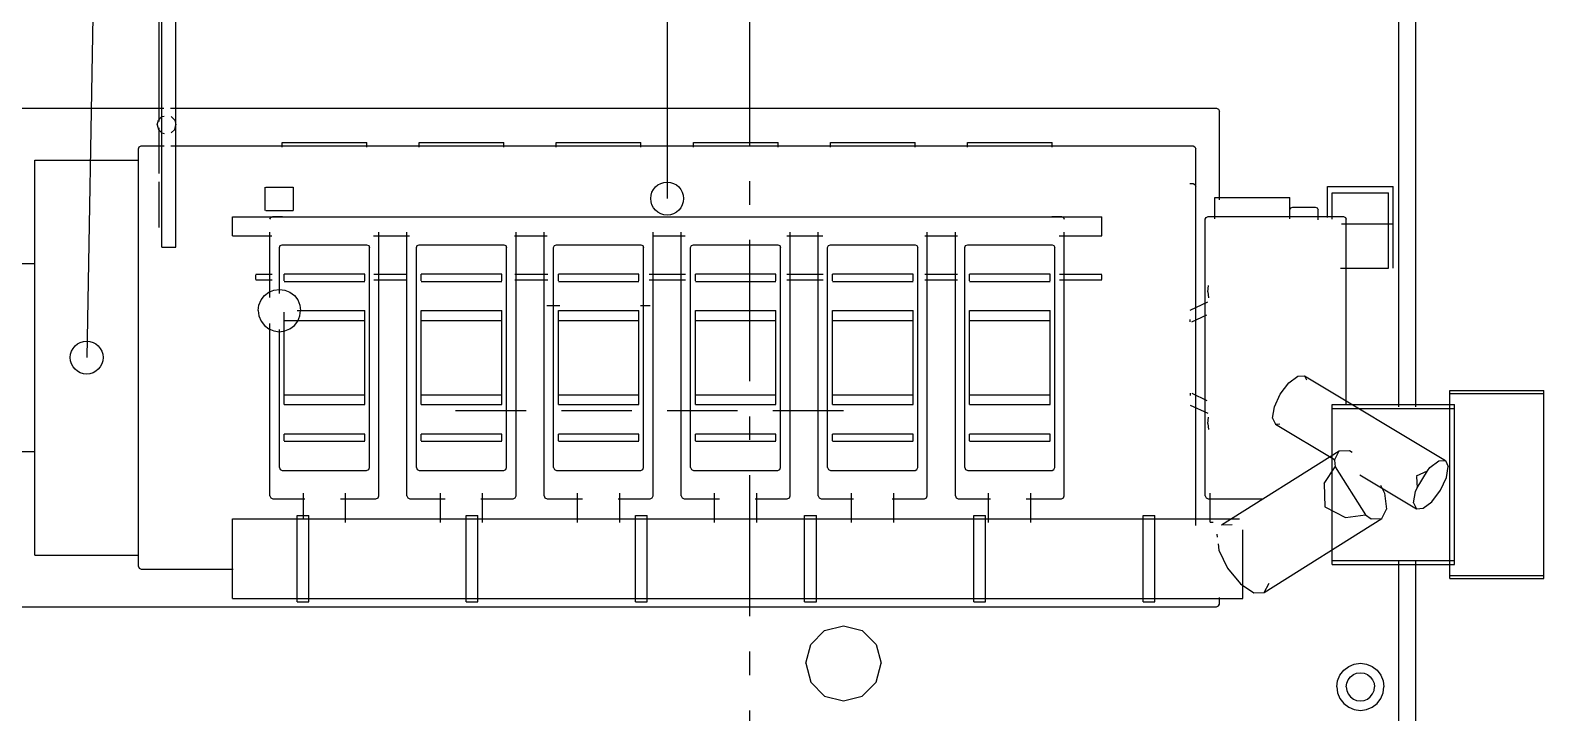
# Model space of a CAD drawing. Extents: x 5 to 836, y 5 to 589.
# Drawn here: x 222.4 to 286.8, y 423.9 to 452.9 of the extents above; entities that cross this region are included whole.
import ezdxf

# ---------------------------------------------------------------- set-up
doc = ezdxf.new("R2010")
doc.units = 0
doc.linetypes.add('CENTER', pattern=[10, 6, -1.5, 1, -1.5])
doc.linetypes.add('DASHED', pattern=[4.5, 3, -1.5])
for name, color, linetype in [('CENTRE', 4, 'CENTER'), ('CHECK', 40, 'CONTINUOUS'), ('CUT', 7, 'CONTINUOUS'), ('DETAIL', 8, 'CONTINUOUS'), ('MARKING', 4, 'DASHED'), ('MARKUP', 1, 'CONTINUOUS'), ('OUTLINE', 7, 'CONTINUOUS')]:
    doc.layers.add(name, color=color, linetype=linetype)

msp = doc.modelspace()

# ---------------------------------------------------------------- linework, layer by layer
at = {"layer": 'CENTRE'}
msp.add_line((253, 564), (253, 377), dxfattribs=at)
at = {"layer": 'CHECK'}
msp.add_line((249.5, 569.8), (249.5, 445.76), dxfattribs=at)
msp.add_circle((249.5, 445.76), 0.7, dxfattribs=at)
at = {"layer": 'CUT'}
for p, q in [((232.55, 441.78), (232.77, 441.87)), ((232.77, 441.87), (233, 441.9)), ((233, 441.9), (233.23, 441.87)), ((233.23, 441.87), (233.45, 441.78)), ((232.1, 441), (232.13, 441.23)), ((232.13, 441.23), (232.22, 441.45)), ((232.22, 441.45), (232.36, 441.64)), ((232.36, 441.64), (232.55, 441.78)), ((233.45, 441.78), (233.64, 441.64)), ((233.64, 441.64), (233.78, 441.45)), ((233.78, 441.45), (233.87, 441.23)), ((233.87, 441.23), (233.9, 441)), ((232.1, 441), (232.13, 440.77)), ((232.13, 440.77), (232.22, 440.55)), ((232.22, 440.55), (232.36, 440.36)), ((233.2, 437.42), (233.2, 440.58)), ((233.2, 440.58), (236.63, 440.58)), ((233.64, 440.36), (233.78, 440.55)), ((233.78, 440.55), (233.87, 440.77)), ((233.87, 440.77), (233.9, 441)), ((236.63, 437.42), (236.63, 440.58)), ((239.03, 437.42), (239.03, 440.58)), ((239.03, 440.58), (242.47, 440.58)), ((242.47, 437.42), (242.47, 440.58)), ((244.87, 437.42), (244.87, 440.58)), ((244.87, 440.58), (248.3, 440.58)), ((248.3, 437.42), (248.3, 440.58)), ((250.7, 437.42), (250.7, 440.58)), ((250.7, 440.58), (254.13, 440.58)), ((254.13, 437.42), (254.13, 440.58)), ((256.53, 437.42), (256.53, 440.58)), ((256.53, 440.58), (259.97, 440.58)), ((259.97, 437.42), (259.97, 440.58)), ((262.37, 437.42), (262.37, 440.58)), ((262.37, 440.58), (265.8, 440.58)), ((265.8, 437.42), (265.8, 440.58)), ((232.36, 440.36), (232.55, 440.22)), ((232.55, 440.22), (232.77, 440.13)), ((232.77, 440.13), (233, 440.1)), ((233, 440.1), (233.23, 440.13)), ((233.23, 440.13), (233.45, 440.22)), ((233.45, 440.22), (233.64, 440.36)), ((233.2, 437.42), (236.63, 437.42)), ((239.03, 437.42), (242.47, 437.42)), ((244.87, 437.42), (248.3, 437.42)), ((250.7, 437.42), (254.13, 437.42)), ((256.53, 437.42), (259.97, 437.42)), ((262.37, 437.42), (265.8, 437.42)), ((282.8, 437.47), (286.8, 437.47)), ((282.8, 429.74), (282.8, 437.43)), ((286.8, 429.73), (286.8, 437.47)), ((277.8, 436.83), (283, 436.83)), ((277.8, 430.39), (277.8, 436.81)), ((283, 430.37), (283, 436.83)), ((277.46, 433.64), (277.93, 434.35)), ((277.93, 434.35), (279.21, 432.31)), ((281.39, 433.97), (281.85, 434.18)), ((281.42, 433.46), (281.85, 434.18)), ((277.46, 433.64), (277.49, 432.65)), ((281.39, 433.94), (281.42, 433.46)), ((277.49, 432.65), (278.37, 432.2)), ((278.37, 432.2), (279.21, 432.31)), ((277.8, 430.37), (283, 430.37)), ((282.8, 429.73), (286.8, 429.73))]:
    msp.add_line(p, q, dxfattribs=at)
at = {"layer": 'DETAIL'}
for p, q in [((228, 443.7), (228, 454.1)), ((228.6, 443.7), (228.6, 454.1)), ((227.8, 448.9), (227.85, 449.1)), ((227.8, 448.9), (227.85, 448.7)), ((227.85, 449.1), (228, 449.25)), ((228, 449.25), (228.1, 449.27)), ((228.4, 449.25), (228.55, 449.1)), ((228.55, 449.1), (228.6, 448.9)), ((228.55, 448.7), (228.6, 448.9)), ((227.85, 448.7), (228, 448.55)), ((228, 448.55), (228.1, 448.53)), ((228.4, 448.55), (228.55, 448.7)), ((233.12, 448.15), (236.72, 448.15)), ((238.95, 448.15), (242.55, 448.15)), ((244.78, 448.15), (248.38, 448.15)), ((250.62, 448.15), (254.22, 448.15)), ((256.45, 448.15), (260.05, 448.15)), ((262.28, 448.15), (265.88, 448.15)), ((222.6, 430.6), (222.6, 447.4)), ((227, 430.6), (227, 447.4)), ((232.42, 446.25), (233.58, 446.25)), ((272.8, 444.9), (272.8, 445.8)), ((276, 444.9), (276, 445.8)), ((277.6, 446.28), (280.4, 446.28)), ((277.8, 446), (280.2, 446)), ((232.42, 445.25), (233.58, 445.25)), ((231, 444.18), (231, 444.98)), ((268, 444.18), (268, 444.98)), ((278.2, 444.68), (280.4, 444.68)), ((228, 443.7), (228.6, 443.7)), ((232, 442.32), (232, 442.52)), ((233.2, 442.26), (233.2, 442.54)), ((236.63, 442.26), (236.63, 442.54)), ((239.03, 442.26), (239.03, 442.54)), ((242.47, 442.26), (242.47, 442.54)), ((244.87, 442.26), (244.87, 442.54)), ((248.3, 442.26), (248.3, 442.54)), ((250.7, 442.26), (250.7, 442.54)), ((254.13, 442.26), (254.13, 442.54)), ((256.53, 442.26), (256.53, 442.54)), ((259.97, 442.26), (259.97, 442.54)), ((262.37, 442.26), (262.37, 442.54)), ((265.8, 442.26), (265.8, 442.54)), ((268, 442.32), (268, 442.52)), ((278.15, 442.8), (280.2, 442.8)), ((232.55, 441.78), (232.77, 441.87)), ((232.77, 441.87), (233, 441.9)), ((233, 441.9), (233.23, 441.87)), ((233.23, 441.87), (233.45, 441.78)), ((272.5, 441.8), (272.53, 442.06)), ((272.5, 441.8), (272.53, 441.54)), ((232.1, 441), (232.13, 441.23)), ((232.13, 441.23), (232.22, 441.45)), ((232.22, 441.45), (232.36, 441.64)), ((232.36, 441.64), (232.55, 441.78)), ((233.45, 441.78), (233.64, 441.64)), ((233.64, 441.64), (233.78, 441.45)), ((233.78, 441.45), (233.87, 441.23)), ((233.87, 441.23), (233.9, 441)), ((232.1, 441), (232.13, 440.77)), ((232.13, 440.77), (232.22, 440.55)), ((232.22, 440.55), (232.36, 440.36)), ((233.2, 440.58), (233.2, 440.93)), ((233.64, 440.36), (233.78, 440.55)), ((233.78, 440.55), (233.87, 440.77)), ((233.87, 440.77), (233.9, 441)), ((236.63, 437), (236.63, 441)), ((239.03, 440.58), (239.03, 441)), ((242.47, 440.58), (242.47, 441)), ((244.87, 437), (244.87, 441)), ((248.3, 440.58), (248.3, 441)), ((250.7, 437), (250.7, 441)), ((254.13, 440.58), (254.13, 441)), ((256.53, 437), (256.53, 441)), ((259.97, 437), (259.97, 441)), ((262.37, 440.58), (262.37, 441)), ((265.8, 437), (265.8, 441)), ((271.75, 440.52), (271.76, 440.62)), ((232.36, 440.36), (232.55, 440.22)), ((232.55, 440.22), (232.77, 440.13)), ((232.77, 440.13), (233, 440.1)), ((233, 440.1), (233.23, 440.13)), ((233.23, 440.13), (233.45, 440.22)), ((233.45, 440.22), (233.64, 440.36)), ((275.59, 437.44), (275.96, 437.93)), ((275.96, 437.93), (276.33, 438.21)), ((276.33, 438.21), (276.62, 438.23)), ((276.62, 438.23), (276.7, 438.06)), ((233.2, 437), (233.2, 437.42)), ((239.03, 437), (239.03, 437.42)), ((242.47, 437), (242.47, 437.42)), ((248.3, 437), (248.3, 437.42)), ((254.13, 437), (254.13, 437.42)), ((262.37, 437), (262.37, 437.42)), ((271.75, 437.48), (271.76, 437.38)), ((275.34, 436.9), (275.59, 437.44)), ((282.8, 429.6), (282.8, 437.6)), ((286.8, 429.6), (286.8, 437.6)), ((275.26, 436.43), (275.34, 436.9)), ((277.8, 436.66), (277.8, 437)), ((283, 430.2), (283, 437)), ((272.5, 436.2), (272.53, 436.46)), ((272.5, 436.2), (272.53, 435.94)), ((275.26, 436.43), (275.38, 436.17)), ((275.38, 436.17), (275.57, 436.18)), ((233.2, 435.46), (233.2, 435.74)), ((236.63, 435.46), (236.63, 435.74)), ((239.03, 435.46), (239.03, 435.74)), ((242.47, 435.46), (242.47, 435.74)), ((244.87, 435.46), (244.87, 435.74)), ((248.3, 435.46), (248.3, 435.74)), ((250.7, 435.46), (250.7, 435.74)), ((254.13, 435.46), (254.13, 435.74)), ((256.53, 435.46), (256.53, 435.74)), ((259.97, 435.46), (259.97, 435.74)), ((262.37, 435.46), (262.37, 435.74)), ((265.8, 435.46), (265.8, 435.74)), ((277.8, 434.48), (277.8, 435.03)), ((277.89, 434.64), (278.09, 435.04)), ((278.09, 435.04), (278.54, 435.05)), ((278.54, 435.05), (278.65, 434.98)), ((277.89, 434.64), (277.93, 434.35)), ((281.85, 434.18), (281.96, 434.33)), ((281.96, 434.33), (282.33, 434.61)), ((282.33, 434.61), (282.62, 434.63)), ((282.62, 434.63), (282.74, 434.37)), ((282.66, 433.9), (282.74, 434.37)), ((279.86, 433.57), (280.02, 433.24)), ((281.34, 433.3), (281.42, 433.46)), ((282.41, 433.36), (282.66, 433.9)), ((272.6, 432), (272.6, 433.24)), ((280.02, 433.24), (280.11, 432.56)), ((281.26, 432.83), (281.34, 433.3)), ((281.26, 432.83), (281.38, 432.57)), ((281.67, 432.59), (282.04, 432.87)), ((282.04, 432.87), (282.41, 433.36)), ((231, 428.75), (231, 432.15)), ((233.75, 428.61), (233.75, 432.29)), ((234.25, 428.61), (234.25, 432.29)), ((240.95, 428.61), (240.95, 432.29)), ((241.45, 428.61), (241.45, 432.29)), ((248.15, 428.61), (248.15, 432.29)), ((248.65, 428.61), (248.65, 432.29)), ((255.35, 428.61), (255.35, 432.29)), ((255.85, 428.61), (255.85, 432.29)), ((262.55, 428.61), (262.55, 432.29)), ((263.05, 428.61), (263.05, 432.29)), ((269.75, 428.61), (269.75, 432.29)), ((270.25, 428.61), (270.25, 432.29)), ((279.21, 432.31), (279.46, 432.15)), ((279.46, 432.15), (279.91, 432.16)), ((279.91, 432.16), (280.11, 432.56)), ((281.38, 432.57), (281.67, 432.59)), ((272.89, 431.49), (272.91, 431.36)), ((273.09, 431.89), (273.54, 431.9)), ((274, 428.75), (274, 431.67)), ((272.95, 431.08), (272.98, 430.81)), ((277.8, 430.2), (277.8, 431.2)), ((272.98, 430.81), (273.35, 430.04)), ((273.35, 430.04), (273.89, 429.38)), ((273.89, 429.38), (274.46, 429)), ((274.46, 429), (274.91, 429.01)), ((274.91, 429.01), (275.11, 429.41)), ((255.61, 426.8), (256.2, 427.39)), ((256.2, 427.39), (257, 427.6)), ((257, 427.6), (257.8, 427.39)), ((257.8, 427.39), (258.39, 426.8)), ((255.4, 426), (255.61, 426.8)), ((258.39, 426.8), (258.6, 426)), ((255.4, 426), (255.61, 425.2)), ((258.39, 425.2), (258.6, 426)), ((278.13, 425.5), (278.29, 425.71)), ((278.29, 425.71), (278.5, 425.87)), ((278.5, 425.87), (278.74, 425.97)), ((278.74, 425.97), (279, 426)), ((279, 426), (279.26, 425.97)), ((279.26, 425.97), (279.5, 425.87)), ((279.5, 425.87), (279.71, 425.71)), ((279.71, 425.71), (279.87, 425.5)), ((255.61, 425.2), (256.2, 424.61)), ((257.8, 424.61), (258.39, 425.2)), ((278, 425), (278.03, 425.26)), ((278.03, 425.26), (278.13, 425.5)), ((278.4, 425), (278.42, 425.16)), ((278.42, 425.16), (278.48, 425.3)), ((278.48, 425.3), (278.58, 425.42)), ((278.58, 425.42), (278.7, 425.52)), ((278.7, 425.52), (278.84, 425.58)), ((278.84, 425.58), (279, 425.6)), ((279, 425.6), (279.16, 425.58)), ((279.16, 425.58), (279.3, 425.52)), ((279.3, 425.52), (279.42, 425.42)), ((279.42, 425.42), (279.52, 425.3)), ((279.52, 425.3), (279.58, 425.16)), ((279.58, 425.16), (279.6, 425)), ((279.87, 425.5), (279.97, 425.26)), ((279.97, 425.26), (280, 425)), ((256.2, 424.61), (257, 424.4)), ((257, 424.4), (257.8, 424.61)), ((278, 425), (278.03, 424.74)), ((278.03, 424.74), (278.13, 424.5)), ((278.13, 424.5), (278.29, 424.29)), ((278.4, 425), (278.42, 424.84)), ((278.42, 424.84), (278.48, 424.7)), ((278.48, 424.7), (278.58, 424.58)), ((278.58, 424.58), (278.7, 424.48)), ((278.7, 424.48), (278.84, 424.42)), ((278.84, 424.42), (279, 424.4)), ((279, 424.4), (279.16, 424.42)), ((279.16, 424.42), (279.3, 424.48)), ((279.3, 424.48), (279.42, 424.58)), ((279.42, 424.58), (279.52, 424.7)), ((279.52, 424.7), (279.58, 424.84)), ((279.58, 424.84), (279.6, 425)), ((279.71, 424.29), (279.87, 424.5)), ((279.87, 424.5), (279.97, 424.74)), ((279.97, 424.74), (280, 425)), ((278.29, 424.29), (278.5, 424.13)), ((278.5, 424.13), (278.74, 424.03)), ((278.74, 424.03), (279, 424)), ((279, 424), (279.26, 424.03)), ((279.26, 424.03), (279.5, 424.13)), ((279.5, 424.13), (279.71, 424.29))]:
    msp.add_line(p, q, dxfattribs=at)
at = {"layer": 'MARKING'}
for p, q in [((280.4, 442.8), (280.4, 446)), ((244.38, 441.21), (244.93, 441.21)), ((248.37, 441.21), (248.78, 441.21)), ((240.5, 436.75), (258.5, 436.75))]:
    msp.add_line(p, q, dxfattribs=at)
at = {"layer": 'MARKUP'}
msp.add_line((227.14, 569.8), (224.8, 439), dxfattribs=at)
msp.add_circle((224.8, 439), 0.7, dxfattribs=at)
at = {"layer": 'OUTLINE'}
for p, q in [((280.64, 436.91), (280.64, 457)), ((281.36, 436.91), (281.36, 457)), ((227.88, 449.03), (227.88, 453.27)), ((220.82, 449.6), (228.09, 449.6)), ((228.37, 449.6), (272.88, 449.6)), ((272.88, 449.6), (272.96, 449.56)), ((272.96, 449.56), (273, 449.48)), ((273, 445.71), (273, 449.48)), ((227.88, 446.83), (227.88, 448.77)), ((227, 447.88), (227.04, 447.96)), ((227, 447.32), (227, 447.88)), ((227.04, 447.96), (227.12, 448)), ((227.12, 448), (228.1, 448)), ((228.38, 448), (271.88, 448)), ((233.12, 447.95), (233.12, 448.15)), ((236.72, 447.95), (236.72, 448.15)), ((238.95, 447.95), (238.95, 448.15)), ((242.55, 447.95), (242.55, 448.15)), ((244.78, 447.95), (244.78, 448.15)), ((248.38, 447.95), (248.38, 448.15)), ((250.62, 447.95), (250.62, 448.15)), ((254.22, 447.95), (254.22, 448.15)), ((256.45, 447.95), (256.45, 448.15)), ((260.05, 447.95), (260.05, 448.15)), ((262.28, 447.95), (262.28, 448.15)), ((265.88, 447.95), (265.88, 448.15)), ((271.88, 448), (271.96, 447.96)), ((271.96, 447.96), (272, 447.88)), ((272, 431.86), (272, 447.88)), ((222.6, 447.4), (227, 447.4)), ((227.88, 444.53), (227.88, 446.47)), ((271.74, 446.4), (271.88, 446.4)), ((271.88, 446.4), (271.96, 446.36)), ((271.96, 446.36), (272, 446.28)), ((232.4, 445.25), (232.4, 446.25)), ((233.6, 445.25), (233.6, 446.25)), ((272.8, 445.8), (276, 445.8)), ((277.6, 444.95), (277.6, 446.28)), ((277.8, 444.89), (277.8, 446)), ((280.2, 442.8), (280.2, 446)), ((280.4, 444.68), (280.4, 446.28)), ((276, 445.28), (276.04, 445.36)), ((276.04, 445.36), (276.12, 445.4)), ((276.12, 445.4), (277.08, 445.4)), ((277.08, 445.4), (277.16, 445.36)), ((277.16, 445.36), (277.2, 445.28)), ((277.2, 444.86), (277.2, 445.28)), ((231, 444.98), (268, 444.98)), ((232.6, 444.88), (232.64, 444.96)), ((232.64, 444.96), (232.72, 445)), ((232.72, 445), (233.13, 445)), ((265.87, 445), (266.28, 445)), ((266.28, 445), (266.36, 444.96)), ((266.36, 444.96), (266.4, 444.88)), ((272.4, 444.88), (272.44, 444.96)), ((272.4, 433.12), (272.4, 444.88)), ((272.44, 444.96), (272.52, 445)), ((272.52, 445), (278.28, 445)), ((278.28, 445), (278.36, 444.96)), ((278.36, 444.96), (278.4, 444.88)), ((278.4, 436.99), (278.4, 444.88)), ((231, 444.18), (232.68, 444.18)), ((232.6, 441.56), (232.6, 444.33)), ((233, 443.68), (233.04, 443.76)), ((233.04, 443.76), (233.12, 443.8)), ((233.12, 443.8), (236.71, 443.8)), ((236.71, 443.8), (236.8, 443.76)), ((236.8, 443.76), (236.83, 443.68)), ((237, 444.18), (238.54, 444.18)), ((237.23, 433.12), (237.23, 444.33)), ((238.43, 433.12), (238.43, 444.33)), ((238.83, 443.68), (238.87, 443.76)), ((238.87, 443.76), (238.95, 443.8)), ((238.95, 443.8), (242.55, 443.8)), ((242.55, 443.8), (242.63, 443.76)), ((242.63, 443.76), (242.67, 443.68)), ((243.01, 444.18), (244.4, 444.18)), ((243.07, 433.12), (243.07, 444.33)), ((244.27, 433.12), (244.27, 444.33)), ((244.67, 443.68), (244.7, 443.76)), ((244.7, 443.76), (244.79, 443.8)), ((244.79, 443.8), (248.38, 443.8)), ((248.38, 443.8), (248.46, 443.76)), ((248.46, 443.76), (248.5, 443.68)), ((248.87, 444.18), (250.27, 444.18)), ((248.9, 433.12), (248.9, 444.33)), ((250.1, 433.12), (250.1, 444.33)), ((250.5, 443.68), (250.54, 443.76)), ((250.54, 443.76), (250.62, 443.8)), ((250.62, 443.8), (254.21, 443.8)), ((254.21, 443.8), (254.3, 443.76)), ((254.3, 443.76), (254.33, 443.68)), ((254.6, 444.18), (256.13, 444.18)), ((254.73, 433.12), (254.73, 444.33)), ((255.93, 433.12), (255.93, 444.33)), ((256.33, 443.68), (256.37, 443.76)), ((256.37, 443.76), (256.45, 443.8)), ((256.45, 443.8), (260.05, 443.8)), ((260.05, 443.8), (260.13, 443.76)), ((260.13, 443.76), (260.17, 443.68)), ((260.46, 444.18), (261.86, 444.18)), ((260.57, 433.12), (260.57, 444.33)), ((261.77, 433.12), (261.77, 444.33)), ((262.17, 443.68), (262.2, 443.76)), ((262.2, 443.76), (262.29, 443.8)), ((262.29, 443.8), (265.88, 443.8)), ((265.88, 443.8), (265.96, 443.76)), ((265.96, 443.76), (266, 443.68)), ((266.18, 444.18), (268, 444.18)), ((266.4, 433.12), (266.4, 444.33)), ((233, 441.72), (233, 443.68)), ((236.83, 434.32), (236.83, 443.68)), ((238.83, 434.32), (238.83, 443.68)), ((242.67, 434.32), (242.67, 443.68)), ((244.67, 434.32), (244.67, 443.68)), ((248.5, 434.32), (248.5, 443.68)), ((250.5, 434.32), (250.5, 443.68)), ((254.33, 434.32), (254.33, 443.68)), ((256.33, 434.32), (256.33, 443.68)), ((260.17, 434.32), (260.17, 443.68)), ((262.17, 434.32), (262.17, 443.68)), ((266, 434.32), (266, 443.68)), ((219.8, 443), (222.6, 443)), ((232, 442.54), (232.7, 442.54)), ((233.2, 442.56), (236.63, 442.56)), ((237.02, 442.54), (238.42, 442.54)), ((239.03, 442.56), (242.47, 442.56)), ((243.02, 442.54), (244.42, 442.54)), ((244.87, 442.56), (248.3, 442.56)), ((248.74, 442.54), (250.28, 442.54)), ((250.7, 442.56), (254.13, 442.56)), ((254.6, 442.54), (256.14, 442.54)), ((256.53, 442.56), (259.97, 442.56)), ((260.47, 442.54), (261.86, 442.54)), ((262.37, 442.56), (265.8, 442.56)), ((266.19, 442.54), (268, 442.54)), ((232, 442.3), (232.7, 442.3)), ((233.2, 442.24), (236.63, 442.24)), ((237.02, 442.3), (238.42, 442.3)), ((239.03, 442.24), (242.47, 442.24)), ((243.02, 442.3), (244.42, 442.3)), ((244.87, 442.24), (248.3, 442.24)), ((248.74, 442.3), (250.28, 442.3)), ((250.7, 442.24), (254.13, 442.24)), ((254.6, 442.3), (256.14, 442.3)), ((256.53, 442.24), (259.97, 442.24)), ((260.47, 442.3), (261.86, 442.3)), ((262.37, 442.24), (265.8, 442.24)), ((266.19, 442.3), (268, 442.3)), ((271.75, 441.02), (272.51, 441.37)), ((233.75, 441), (236.63, 441)), ((239.03, 441), (242.47, 441)), ((244.87, 441), (248.3, 441)), ((250.7, 441), (254.13, 441)), ((256.53, 441), (259.97, 441)), ((262.37, 441), (265.8, 441)), ((271.83, 440.52), (272.46, 440.82)), ((232.6, 433.12), (232.6, 440.45)), ((233, 434.32), (233, 440.19)), ((276.62, 438.23), (282.62, 434.63)), ((271.83, 437.48), (272.46, 437.18)), ((282.8, 437.6), (286.8, 437.6)), ((233.2, 437), (236.63, 437)), ((239.03, 437), (242.47, 437)), ((244.87, 437), (248.3, 437)), ((250.7, 437), (254.13, 437)), ((256.53, 437), (259.97, 437)), ((262.37, 437), (265.8, 437)), ((271.75, 436.98), (272.51, 436.63)), ((277.8, 437), (283, 437)), ((275.38, 436.17), (277.9, 434.66)), ((233.2, 435.76), (236.63, 435.76)), ((233.2, 435.44), (236.63, 435.44)), ((239.03, 435.76), (242.47, 435.76)), ((239.03, 435.44), (242.47, 435.44)), ((244.87, 435.76), (248.3, 435.76)), ((244.87, 435.44), (248.3, 435.44)), ((250.7, 435.76), (254.13, 435.76)), ((250.7, 435.44), (254.13, 435.44)), ((256.53, 435.76), (259.97, 435.76)), ((256.53, 435.44), (259.97, 435.44)), ((262.37, 435.76), (265.8, 435.76)), ((262.37, 435.44), (265.8, 435.44)), ((219.8, 435), (222.6, 435)), ((273.09, 431.89), (278.09, 435.04)), ((233, 434.32), (233.04, 434.24)), ((233.04, 434.24), (233.12, 434.2)), ((233.12, 434.2), (236.71, 434.2)), ((236.71, 434.2), (236.8, 434.24)), ((236.8, 434.24), (236.83, 434.32)), ((238.83, 434.32), (238.87, 434.24)), ((238.87, 434.24), (238.95, 434.2)), ((238.95, 434.2), (242.55, 434.2)), ((242.55, 434.2), (242.63, 434.24)), ((242.63, 434.24), (242.67, 434.32)), ((244.67, 434.32), (244.7, 434.24)), ((244.7, 434.24), (244.79, 434.2)), ((244.79, 434.2), (248.38, 434.2)), ((248.38, 434.2), (248.46, 434.24)), ((248.46, 434.24), (248.5, 434.32)), ((250.5, 434.32), (250.54, 434.24)), ((250.54, 434.24), (250.62, 434.2)), ((250.62, 434.2), (254.21, 434.2)), ((254.21, 434.2), (254.3, 434.24)), ((254.3, 434.24), (254.33, 434.32)), ((256.33, 434.32), (256.37, 434.24)), ((256.37, 434.24), (256.45, 434.2)), ((256.45, 434.2), (260.05, 434.2)), ((260.05, 434.2), (260.13, 434.24)), ((260.13, 434.24), (260.17, 434.32)), ((262.17, 434.32), (262.2, 434.24)), ((262.2, 434.24), (262.29, 434.2)), ((262.29, 434.2), (265.88, 434.2)), ((265.88, 434.2), (265.96, 434.24)), ((265.96, 434.24), (266, 434.32)), ((278.98, 434.01), (281.38, 432.57)), ((232.6, 433.12), (232.64, 433.04)), ((232.64, 433.04), (232.72, 433)), ((232.72, 433), (234.09, 433)), ((234.02, 432.13), (234.02, 433.24)), ((235.6, 433), (237.11, 433)), ((235.82, 431.99), (235.82, 433.24)), ((237.11, 433), (237.2, 433.04)), ((237.2, 433.04), (237.23, 433.12)), ((238.43, 433.12), (238.47, 433.04)), ((238.47, 433.04), (238.55, 433)), ((238.55, 433), (240.06, 433)), ((239.85, 431.99), (239.85, 433.24)), ((241.57, 433), (242.95, 433)), ((241.65, 431.99), (241.65, 433.24)), ((242.95, 433), (243.03, 433.04)), ((243.03, 433.04), (243.07, 433.12)), ((244.27, 433.12), (244.3, 433.04)), ((244.3, 433.04), (244.39, 433)), ((244.39, 433), (245.9, 433)), ((245.68, 431.99), (245.68, 433.24)), ((247.41, 433), (248.78, 433)), ((247.48, 431.99), (247.48, 433.24)), ((248.78, 433), (248.86, 433.04)), ((248.86, 433.04), (248.9, 433.12)), ((250.1, 433.12), (250.14, 433.04)), ((250.14, 433.04), (250.22, 433)), ((250.22, 433), (251.73, 433)), ((251.52, 431.99), (251.52, 433.24)), ((253.24, 433), (254.61, 433)), ((253.32, 431.99), (253.32, 433.24)), ((254.61, 433), (254.7, 433.04)), ((254.7, 433.04), (254.73, 433.12)), ((255.93, 433.12), (255.97, 433.04)), ((255.97, 433.04), (256.05, 433)), ((256.05, 433), (257.43, 433)), ((257.35, 431.99), (257.35, 433.24)), ((259.07, 433), (260.45, 433)), ((259.15, 431.99), (259.15, 433.24)), ((260.45, 433), (260.53, 433.04)), ((260.53, 433.04), (260.57, 433.12)), ((261.77, 433.12), (261.8, 433.04)), ((261.8, 433.04), (261.89, 433)), ((261.89, 433), (263.26, 433)), ((263.18, 431.99), (263.18, 433.24)), ((264.77, 433), (266.28, 433)), ((264.98, 431.99), (264.98, 433.24)), ((266.28, 433), (266.36, 433.04)), ((266.36, 433.04), (266.4, 433.12)), ((272.4, 433.12), (272.44, 433.04)), ((272.44, 433.04), (272.52, 433)), ((272.52, 433), (274.85, 433)), ((231, 432.15), (273.86, 432.15)), ((233.75, 432.29), (234.25, 432.29)), ((240.95, 432.29), (241.45, 432.29)), ((248.15, 432.29), (248.65, 432.29)), ((255.35, 432.29), (255.85, 432.29)), ((262.55, 432.29), (263.05, 432.29)), ((269.75, 432.29), (270.25, 432.29)), ((274.91, 429.01), (279.91, 432.16)), ((272.6, 432), (272.74, 432)), ((222.6, 430.6), (227, 430.6)), ((227, 430.12), (227, 430.82)), ((277.8, 430.2), (283, 430.2)), ((280.64, 421), (280.64, 430.35)), ((281.36, 421), (281.36, 430.35)), ((227, 430.12), (227.04, 430.04)), ((227.04, 430.04), (227.12, 430)), ((227.12, 430), (231.04, 430)), ((282.8, 429.6), (286.8, 429.6)), ((221.8, 428.4), (272.88, 428.4)), ((231, 428.75), (274, 428.75)), ((233.75, 428.61), (234.25, 428.61)), ((240.95, 428.61), (241.45, 428.61)), ((248.15, 428.61), (248.65, 428.61)), ((255.35, 428.61), (255.85, 428.61)), ((262.55, 428.61), (263.05, 428.61)), ((269.75, 428.61), (270.25, 428.61)), ((272.88, 428.4), (272.96, 428.44)), ((272.96, 428.44), (273, 428.52)), ((273, 428.52), (273, 428.8))]:
    msp.add_line(p, q, dxfattribs=at)

doc.saveas('drawing.dxf')
